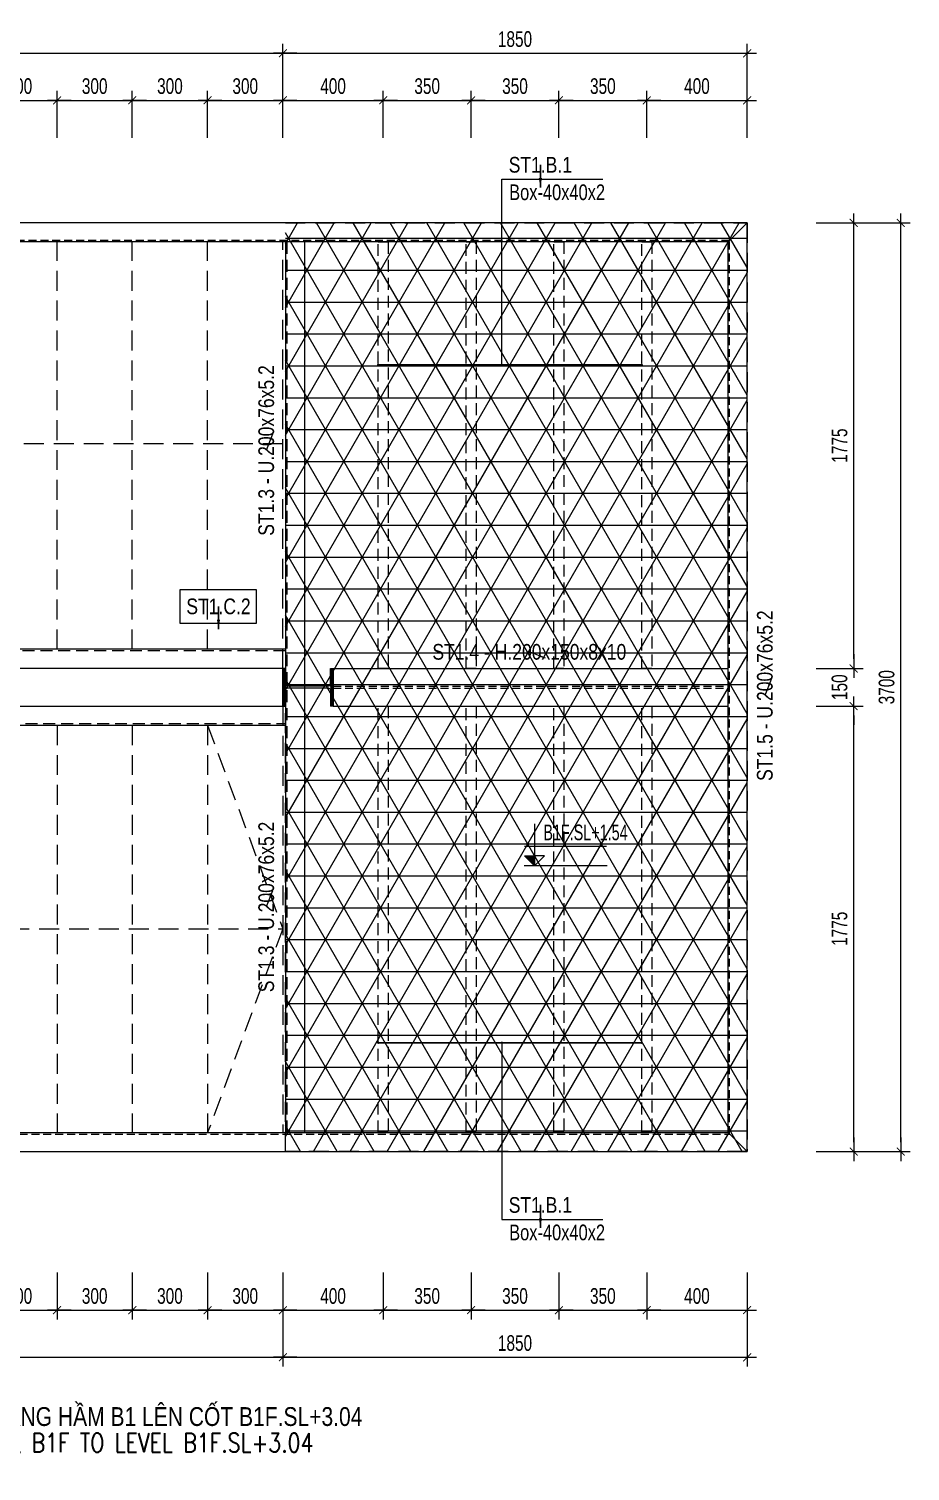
# Model space of a CAD drawing. Header units: millimetres. Extents: x 80771 to 163038, y -101774 to -59328.
# Drawn here: x 85646 to 89158, y -65074 to -59328 of the extents above; entities that cross this region are included whole.
import ezdxf
from ezdxf.enums import TextEntityAlignment as Align

# ---------------------------------------------------------------- set-up
doc = ezdxf.new("R2010")
doc.units = ezdxf.units.MM
doc.linetypes.add('HIDDEN2', pattern=[4.7625, 3.175, -1.5875])
for name, color, linetype, lineweight in [('$0$NDC_S_ANNO', 7, 'Continuous', 20), ('$0$NDC_S_DIM', 1, 'Continuous', 15), ('NDC_S-ANNO', 7, 'Continuous', 20), ('NDC_S-BEAM-NAME-VERT', 7, 'Continuous', 20), ('NDC_S-BEAM-STEL', 30, 'HIDDEN2', 18), ('NDC_S-COLS-NAME', 7, 'Continuous', 20), ('NDC_S-COLS-STEL', 2, 'Continuous', 20), ('NDC_S-DIMS', 1, 'Continuous', 15), ('NDC_S-HIDN', 8, 'HIDDEN2', 13), ('NDC_S-MARK', 1, 'Continuous', 15), ('NDC_S-TEXT-SYMB', 7, 'Continuous', 20), ('NDC_S-TEXT-VIE', 7, 'Continuous', 20), ('NDC_S_ANNO', 7, 'Continuous', 20), ('NDC_S_BEAM NAME', 7, 'Continuous', 9), ('NDC_S_CONTINUOUS', 3, 'Continuous', 20), ('NDC_S_DIM', 1, 'Continuous', 15), ('NDC_S_ENG TITLE', 3, 'Continuous', 20), ('NDC_S_HATCH MATERIAL', 8, 'Continuous', 13), ('NDC_S_TEXT SYMBOL', 7, 'Continuous', 20), ('NDC_S_VN TITLE', 6, 'Continuous', 35)]:
    doc.layers.add(name, color=color, linetype=linetype, lineweight=lineweight)
doc.styles.add('$0$ARIAL', font='arial.ttf', dxfattribs={"width": 0.8})
doc.styles.add('$0$NDC_DIM', font='', dxfattribs={"width": 0.75})
doc.styles.add('ARIAL', font='arial.ttf', dxfattribs={"width": 0.8})
doc.styles.add('NDC_ANNO', font='', dxfattribs={"width": 0.8})
doc.styles.add('NDC_ARIAL', font='arial.ttf', dxfattribs={"width": 0.85})
doc.styles.add('NDC_DIM', font='', dxfattribs={"width": 0.75})
doc.styles.add('NDC_EN TXT', font='romans.shx', dxfattribs={"width": 0.8})
doc.styles.add('NDC_VIE TXT', font='arial.ttf', dxfattribs={"width": 0.8})
doc.styles.get('$0$NDC_DIM').set_extended_font_data('Dotum')
doc.styles.get('NDC_ANNO').set_extended_font_data('Dotum')
doc.styles.get('NDC_DIM').set_extended_font_data('Dotum')
doc.dimstyles.new('$0$NDC_dim_iso', dxfattribs={"dimtxt": 2.5, "dimasz": 1, "dimexe": 1.5, "dimexo": 2.5, "dimgap": 1, "dimtad": 1, "dimdec": 0, "dimzin": 0, "dimdsep": 46, "dimtxsty": '$0$NDC_DIM', "dimblk": '$0$DIMMARK', "dimcen": 0.09, "dimdle": 1.2, "dimclrd": 1, "dimclre": 1, "dimclrt": 3, "dimadec": 0, "dimazin": 0, "dimtfac": 1, "dimtdec": 0, "dimtix": 1, "dimtofl": 0, "dimtmove": 0, "dimatfit": 3, "dimfxl": 8, "dimfxlon": 1, "dimtolj": 1, "dimtzin": 0, "dimarcsym": 0})
doc.dimstyles.new('NDC_dim_25', dxfattribs={"dimscale": 25, "dimtxt": 2.5, "dimasz": 1.5, "dimexe": 1.5, "dimexo": 2.5, "dimgap": 1, "dimtad": 1, "dimdec": 0, "dimrnd": 0.001, "dimzin": 0, "dimdsep": 46, "dimtxsty": 'NDC_DIM', "dimblk": 'DIMMARK', "dimcen": 0, "dimdle": 1.2, "dimclrd": 256, "dimclre": 256, "dimclrt": 3, "dimadec": 0, "dimazin": 0, "dimtfac": 1, "dimtdec": 0, "dimtix": 1, "dimtofl": 0, "dimtmove": 2, "dimatfit": 3, "dimfxl": 6, "dimfxlon": 1, "dimtolj": 1, "dimtzin": 0, "dimlwd": -1, "dimlwe": -1, "dimarcsym": 0})
doc.dimstyles.new('NDC_dim_iso', dxfattribs={"dimtxt": 2.5, "dimasz": 1.5, "dimexe": 1.5, "dimexo": 1.5, "dimgap": 1, "dimtad": 1, "dimdec": 0, "dimrnd": 0.001, "dimzin": 0, "dimdsep": 46, "dimtxsty": 'NDC_DIM', "dimblk": 'DIMMARK', "dimcen": 0, "dimdle": 1.2, "dimclrd": 256, "dimclre": 256, "dimclrt": 3, "dimadec": 0, "dimazin": 0, "dimtfac": 1, "dimtdec": 0, "dimtix": 1, "dimtofl": 0, "dimtmove": 2, "dimatfit": 3, "dimfxl": 6, "dimfxlon": 1, "dimtolj": 1, "dimtzin": 0, "dimlwd": -1, "dimlwe": -1, "dimarcsym": 0})

# ---------------------------------------------------------------- blocks, each defined once
blk = doc.blocks.new('*U98')
for p, q in [((0.65, 7.48), (-1.87, 7.48)), ((0.93, 7.2), (0.93, 0.67)), ((1.24, 7.2), (1.24, 0.67)), ((1.52, 7.48), (4.04, 7.48)), ((0.65, 0.39), (-1.87, 0.39)), ((1.52, 0.39), (4.04, 0.39))]:
    blk.add_line(p, q)
for points in [[(4.04, 7.48), (4.04, 7.87), (-1.87, 7.87), (-1.87, 7.48)], [(-1.87, 0.39), (-1.87, 0), (4.04, 0), (4.04, 0.39)]]:
    blk.add_lwpolyline(points)
for centre, start, end in [((0.65, 7.2), 360, 450), ((1.52, 7.2), 90, 180), ((0.65, 0.67), 270, 360), ((1.52, 0.67), 180, 270)]:
    blk.add_arc(centre, 0.276, start, end)
blk = doc.blocks.new('TT1')
at = {"layer": 'NDC_S_HATCH MATERIAL'}
h = blk.add_hatch(dxfattribs=at)
h.set_pattern_fill('NET3', color=256, scale=40)
h.set_pattern_definition([(0, (66077.37, 46136.75), (0, 127), []), (60, (66077.37, 46136.75), (-109.98523, 63.5), []), (120, (66077.37, 46136.75), (-109.98523, -63.5), [])])
h.paths.add_polyline_path([(4260, 3700), (6100, 3700), (6100, 0), (4260, 0)])
h = blk.add_hatch(dxfattribs=at)
h.set_pattern_fill('ANSI31', color=256)
h.set_pattern_definition([(45, (61113.488, 46692.3806), (-2.24506403, 2.24506403), [])])
edge = h.paths.add_edge_path()
edge.add_line((4260, 1775), (4250, 1775))
edge.add_line((4250, 1775), (4250, 1925))
edge.add_line((4250, 1925), (4260, 1925))
edge = h.paths.add_edge_path()
edge.add_line((4433, 1846), (4267, 1846))
edge = h.paths.add_edge_path()
edge.add_line((4433, 1854), (4267, 1854))
edge = h.paths.add_edge_path(flags=16)
edge.add_line((4260, 1839), (4260, 1775))
edge = h.paths.add_edge_path()
edge.add_line((4440, 1839), (4440, 1775))
edge = h.paths.add_edge_path(flags=16)
edge.add_line((4260, 1861), (4260, 1925))
edge = h.paths.add_edge_path()
edge.add_line((4440, 1861), (4440, 1925))
edge = h.paths.add_edge_path()
edge.add_line((4440, 1925), (4450, 1925))
edge.add_line((4450, 1925), (4450, 1775))
edge.add_line((4450, 1775), (4440, 1775))
edge = h.paths.add_edge_path()
edge.add_arc((4267, 1839), 7.01, 90, 180)
edge = h.paths.add_edge_path()
edge.add_arc((4267, 1861), 7.01, 180, 270)
edge = h.paths.add_edge_path()
edge.add_arc((4433, 1839), 7.01, 0, 90)
edge = h.paths.add_edge_path()
edge.add_arc((4433, 1861), 7.01, 270, 360)
at = {"layer": 'NDC_S-BEAM-STEL', "ltscale": 15}
blk.add_line((4266, 3624), (4266, 76), dxfattribs=at)
for points in [[(4630, 3624), (4670, 3624), (4670, 1925), (4630, 1925)], [(4980, 3624), (5020, 3624), (5020, 1925), (4980, 1925)], [(5330, 3624), (5370, 3624), (5370, 1925), (5330, 1925)], [(5680, 3624), (5720, 3624), (5720, 1925), (5680, 1925)], [(4630, 1775), (4670, 1775), (4670, 76), (4630, 76)], [(4980, 1775), (5020, 1775), (5020, 76), (4980, 76)], [(5330, 1775), (5370, 1775), (5370, 76), (5330, 76)], [(5680, 1775), (5720, 1775), (5720, 76), (5680, 76)]]:
    blk.add_lwpolyline(points, close=True, dxfattribs=at)
for points in [[(4260, 1995), (1840, 1995)], [(2009.5, 1705), (4260, 1705)]]:
    blk.add_lwpolyline(points, dxfattribs=at)
at = {"layer": 'NDC_S-HIDN', "ltscale": 25}
for p, q in [((3350, 2001), (3350, 3624)), ((3650, 2001), (3650, 3624)), ((3950, 2001), (3950, 3624)), ((4250, 1925), (4250, 3624)), ((4250, 1775), (4250, 76)), ((3350, 1699), (3350, 76)), ((3650, 1699), (3650, 76)), ((3950, 1699), (3950, 76))]:
    blk.add_line(p, q, dxfattribs=at)
at = {"layer": 'NDC_S-HIDN', "ltscale": 10}
for p, q in [((4450, 1854), (6024, 1854)), ((4450, 1846), (6024, 1846))]:
    blk.add_line(p, q, dxfattribs=at)
at = {"layer": 'NDC_S-HIDN', "ltscale": 25}
for points in [[(4260, 3700), (6100, 3700), (6100, 0), (4260, 0), (4260, 1925)], [(4250, 2820.2), (1850, 2820.2)], [(3950, 1699), (4250, 887.5), (3950, 76)], [(1850, 887.5), (4250, 887.5)]]:
    blk.add_lwpolyline(points, dxfattribs=at)
at = {"layer": 'NDC_S-HIDN', "ltscale": 10}
blk.add_lwpolyline([(2009.5, 70), (6030, 70), (6030, 3630), (70, 3630), (70, 70), (1968.4, 70)], dxfattribs=at)
at = {"layer": 'NDC_S_CONTINUOUS'}
for p, q in [((6024, 3624), (6100, 3700)), ((4260, 3624), (4260, 76)), ((4336, 3624), (4336, 76)), ((4450, 1925), (6024, 1925)), ((4450, 1775), (6024, 1775)), ((6024, 76), (6100, 0))]:
    blk.add_line(p, q, dxfattribs=at)
for points in [[(2009.5, 0), (6100, 0), (6100, 3700), (0, 3700), (0, 0), (1968.4, 0)], [(2009.5, 76), (6024, 76), (6024, 3624), (76, 3624), (76, 76), (1968.4, 76)], [(4260, 2001), (1840, 2001)], [(4260, 1925), (1840, 1925)], [(2009.5, 1775), (4260, 1775)], [(2009.5, 1699), (4260, 1699)]]:
    blk.add_lwpolyline(points, dxfattribs=at)
at = {"layer": 'NDC_S-COLS-STEL', "xscale": -25.40000000000001, "yscale": 25.40000000000001, "zscale": 25.4, "rotation": 270}
blk.add_blockref('*U98', (4250, 1822.5), dxfattribs=at)
blk = doc.blocks.new('DIMMARK')
at = {"layer": 'NDC_S_DIM', "color": 1}
blk.add_line((-1.5, 0), (1, 0), dxfattribs=at)
at = {"layer": 'NDC_S_DIM', "color": 2, "const_width": 0.1}
blk.add_lwpolyline([(-0.42, -0.42), (0.42, 0.42)], dxfattribs=at)
blk = doc.blocks.new('*D539')
at = {"layer": 'Defpoints', "color": 0, "transparency": 16777216}
for p in [(84258.6, -63800.6), (86658.6, -63800.6), (86658.6, -64619.8)]:
    blk.add_point(p, dxfattribs=at)
at = {"layer": 'NDC_S_DIM', "transparency": 16777216}
for p, q in [((84258.6, -64469.8), (84258.6, -64657.3)), ((86658.6, -64469.8), (86658.6, -64657.3)), ((84296.1, -64619.8), (86621.1, -64619.8))]:
    blk.add_line(p, q, dxfattribs=at)
at = {"layer": 'NDC_S_DIM', "transparency": 16777216, "xscale": 37.5, "yscale": 37.5, "zscale": 37.5, "rotation": 180}
blk.add_blockref('DIMMARK', (84258.6, -64619.8), dxfattribs=at)
at = {"layer": 'NDC_S_DIM', "transparency": 16777216, "xscale": 37.5, "yscale": 37.5, "zscale": 37.5}
blk.add_blockref('DIMMARK', (86658.6, -64619.8), dxfattribs=at)
at = {"layer": 'NDC_S_DIM', "color": 3, "transparency": 16777216, "insert": (85458.6, -64563.6), "char_height": 62.5, "attachment_point": 5, "style": 'NDC_DIM'}
blk.add_mtext('\\A1;2400', dxfattribs=at)
blk = doc.blocks.new('*D540')
at = {"layer": 'Defpoints', "color": 0, "transparency": 16777216}
for p in [(86658.6, -63800.6), (88508.6, -63800.6), (88508.6, -64619.8)]:
    blk.add_point(p, dxfattribs=at)
at = {"layer": 'NDC_S_DIM', "transparency": 16777216}
for p, q in [((86658.6, -64469.8), (86658.6, -64657.3)), ((88508.6, -64469.8), (88508.6, -64657.3)), ((86696.1, -64619.8), (88471.1, -64619.8))]:
    blk.add_line(p, q, dxfattribs=at)
at = {"layer": 'NDC_S_DIM', "transparency": 16777216, "xscale": 37.5, "yscale": 37.5, "zscale": 37.5, "rotation": 180}
blk.add_blockref('DIMMARK', (86658.6, -64619.8), dxfattribs=at)
at = {"layer": 'NDC_S_DIM', "transparency": 16777216, "xscale": 37.5, "yscale": 37.5, "zscale": 37.5}
blk.add_blockref('DIMMARK', (88508.6, -64619.8), dxfattribs=at)
at = {"layer": 'NDC_S_DIM', "color": 3, "transparency": 16777216, "insert": (87583.6, -64563.6), "char_height": 62.5, "attachment_point": 5, "style": 'NDC_DIM'}
blk.add_mtext('\\A1;1850', dxfattribs=at)
blk = doc.blocks.new('*D550')
at = {"layer": 'Defpoints', "color": 0, "transparency": 16777216}
for p in [(85458.6, -63800.6), (85758.6, -63800.6), (85758.6, -64432.3)]:
    blk.add_point(p, dxfattribs=at)
at = {"layer": 'NDC_S_DIM', "transparency": 16777216}
for p, q in [((85458.6, -64282.3), (85458.6, -64469.8)), ((85758.6, -64282.3), (85758.6, -64469.8)), ((85496.1, -64432.3), (85721.1, -64432.3))]:
    blk.add_line(p, q, dxfattribs=at)
at = {"layer": 'NDC_S_DIM', "transparency": 16777216, "xscale": 37.5, "yscale": 37.5, "zscale": 37.5, "rotation": 180}
blk.add_blockref('DIMMARK', (85458.6, -64432.3), dxfattribs=at)
at = {"layer": 'NDC_S_DIM', "transparency": 16777216, "xscale": 37.5, "yscale": 37.5, "zscale": 37.5}
blk.add_blockref('DIMMARK', (85758.6, -64432.3), dxfattribs=at)
at = {"layer": 'NDC_S_DIM', "color": 3, "transparency": 16777216, "insert": (85608.6, -64376.1), "char_height": 62.5, "attachment_point": 5, "style": 'NDC_DIM'}
blk.add_mtext('\\A1;300', dxfattribs=at)
blk = doc.blocks.new('*D551')
at = {"layer": 'Defpoints', "color": 0, "transparency": 16777216}
for p in [(85758.6, -63800.6), (86058.6, -63800.6), (86058.6, -64432.3)]:
    blk.add_point(p, dxfattribs=at)
at = {"layer": 'NDC_S_DIM', "transparency": 16777216}
for p, q in [((85758.6, -64282.3), (85758.6, -64469.8)), ((86058.6, -64282.3), (86058.6, -64469.8)), ((85796.1, -64432.3), (86021.1, -64432.3))]:
    blk.add_line(p, q, dxfattribs=at)
at = {"layer": 'NDC_S_DIM', "transparency": 16777216, "xscale": 37.5, "yscale": 37.5, "zscale": 37.5, "rotation": 180}
blk.add_blockref('DIMMARK', (85758.6, -64432.3), dxfattribs=at)
at = {"layer": 'NDC_S_DIM', "transparency": 16777216, "xscale": 37.5, "yscale": 37.5, "zscale": 37.5}
blk.add_blockref('DIMMARK', (86058.6, -64432.3), dxfattribs=at)
at = {"layer": 'NDC_S_DIM', "color": 3, "transparency": 16777216, "insert": (85908.6, -64376.1), "char_height": 62.5, "attachment_point": 5, "style": 'NDC_DIM'}
blk.add_mtext('\\A1;300', dxfattribs=at)
blk = doc.blocks.new('*D552')
at = {"layer": 'Defpoints', "color": 0, "transparency": 16777216}
for p in [(86058.6, -63800.6), (86358.6, -63800.6), (86358.6, -64432.3)]:
    blk.add_point(p, dxfattribs=at)
at = {"layer": 'NDC_S_DIM', "transparency": 16777216}
for p, q in [((86058.6, -64282.3), (86058.6, -64469.8)), ((86358.6, -64282.3), (86358.6, -64469.8)), ((86096.1, -64432.3), (86321.1, -64432.3))]:
    blk.add_line(p, q, dxfattribs=at)
at = {"layer": 'NDC_S_DIM', "transparency": 16777216, "xscale": 37.5, "yscale": 37.5, "zscale": 37.5, "rotation": 180}
blk.add_blockref('DIMMARK', (86058.6, -64432.3), dxfattribs=at)
at = {"layer": 'NDC_S_DIM', "transparency": 16777216, "xscale": 37.5, "yscale": 37.5, "zscale": 37.5}
blk.add_blockref('DIMMARK', (86358.6, -64432.3), dxfattribs=at)
at = {"layer": 'NDC_S_DIM', "color": 3, "transparency": 16777216, "insert": (86208.6, -64376.1), "char_height": 62.5, "attachment_point": 5, "style": 'NDC_DIM'}
blk.add_mtext('\\A1;300', dxfattribs=at)
blk = doc.blocks.new('*D553')
at = {"layer": 'Defpoints', "color": 0, "transparency": 16777216}
for p in [(86358.6, -63800.6), (86658.6, -63800.6), (86658.6, -64432.3)]:
    blk.add_point(p, dxfattribs=at)
at = {"layer": 'NDC_S_DIM', "transparency": 16777216}
for p, q in [((86358.6, -64282.3), (86358.6, -64469.8)), ((86658.6, -64282.3), (86658.6, -64469.8)), ((86396.1, -64432.3), (86621.1, -64432.3))]:
    blk.add_line(p, q, dxfattribs=at)
at = {"layer": 'NDC_S_DIM', "transparency": 16777216, "xscale": 37.5, "yscale": 37.5, "zscale": 37.5, "rotation": 180}
blk.add_blockref('DIMMARK', (86358.6, -64432.3), dxfattribs=at)
at = {"layer": 'NDC_S_DIM', "transparency": 16777216, "xscale": 37.5, "yscale": 37.5, "zscale": 37.5}
blk.add_blockref('DIMMARK', (86658.6, -64432.3), dxfattribs=at)
at = {"layer": 'NDC_S_DIM', "color": 3, "transparency": 16777216, "insert": (86508.6, -64376.1), "char_height": 62.5, "attachment_point": 5, "style": 'NDC_DIM'}
blk.add_mtext('\\A1;300', dxfattribs=at)
blk = doc.blocks.new('*D554')
at = {"layer": 'Defpoints', "color": 0, "transparency": 16777216}
for p in [(86658.6, -63800.6), (87058.6, -63800.6), (87058.6, -64432.3)]:
    blk.add_point(p, dxfattribs=at)
at = {"layer": 'NDC_S_DIM', "transparency": 16777216}
for p, q in [((86658.6, -64282.3), (86658.6, -64469.8)), ((87058.6, -64282.3), (87058.6, -64469.8)), ((86696.1, -64432.3), (87021.1, -64432.3))]:
    blk.add_line(p, q, dxfattribs=at)
at = {"layer": 'NDC_S_DIM', "transparency": 16777216, "xscale": 37.5, "yscale": 37.5, "zscale": 37.5, "rotation": 180}
blk.add_blockref('DIMMARK', (86658.6, -64432.3), dxfattribs=at)
at = {"layer": 'NDC_S_DIM', "transparency": 16777216, "xscale": 37.5, "yscale": 37.5, "zscale": 37.5}
blk.add_blockref('DIMMARK', (87058.6, -64432.3), dxfattribs=at)
at = {"layer": 'NDC_S_DIM', "color": 3, "transparency": 16777216, "insert": (86858.6, -64376.1), "char_height": 62.5, "attachment_point": 5, "style": 'NDC_DIM'}
blk.add_mtext('\\A1;400', dxfattribs=at)
blk = doc.blocks.new('*D555')
at = {"layer": 'Defpoints', "color": 0, "transparency": 16777216}
for p in [(87058.6, -63800.6), (87408.6, -63800.6), (87408.6, -64432.3)]:
    blk.add_point(p, dxfattribs=at)
at = {"layer": 'NDC_S_DIM', "transparency": 16777216}
for p, q in [((87058.6, -64282.3), (87058.6, -64469.8)), ((87408.6, -64282.3), (87408.6, -64469.8)), ((87096.1, -64432.3), (87371.1, -64432.3))]:
    blk.add_line(p, q, dxfattribs=at)
at = {"layer": 'NDC_S_DIM', "transparency": 16777216, "xscale": 37.5, "yscale": 37.5, "zscale": 37.5, "rotation": 180}
blk.add_blockref('DIMMARK', (87058.6, -64432.3), dxfattribs=at)
at = {"layer": 'NDC_S_DIM', "transparency": 16777216, "xscale": 37.5, "yscale": 37.5, "zscale": 37.5}
blk.add_blockref('DIMMARK', (87408.6, -64432.3), dxfattribs=at)
at = {"layer": 'NDC_S_DIM', "color": 3, "transparency": 16777216, "insert": (87233.6, -64376.1), "char_height": 62.5, "attachment_point": 5, "style": 'NDC_DIM'}
blk.add_mtext('\\A1;350', dxfattribs=at)
blk = doc.blocks.new('*D556')
at = {"layer": 'Defpoints', "color": 0, "transparency": 16777216}
for p in [(87408.6, -63800.6), (87758.6, -63800.6), (87758.6, -64432.3)]:
    blk.add_point(p, dxfattribs=at)
at = {"layer": 'NDC_S_DIM', "transparency": 16777216}
for p, q in [((87408.6, -64282.3), (87408.6, -64469.8)), ((87758.6, -64282.3), (87758.6, -64469.8)), ((87446.1, -64432.3), (87721.1, -64432.3))]:
    blk.add_line(p, q, dxfattribs=at)
at = {"layer": 'NDC_S_DIM', "transparency": 16777216, "xscale": 37.5, "yscale": 37.5, "zscale": 37.5, "rotation": 180}
blk.add_blockref('DIMMARK', (87408.6, -64432.3), dxfattribs=at)
at = {"layer": 'NDC_S_DIM', "transparency": 16777216, "xscale": 37.5, "yscale": 37.5, "zscale": 37.5}
blk.add_blockref('DIMMARK', (87758.6, -64432.3), dxfattribs=at)
at = {"layer": 'NDC_S_DIM', "color": 3, "transparency": 16777216, "insert": (87583.6, -64376.1), "char_height": 62.5, "attachment_point": 5, "style": 'NDC_DIM'}
blk.add_mtext('\\A1;350', dxfattribs=at)
blk = doc.blocks.new('*D557')
at = {"layer": 'Defpoints', "color": 0, "transparency": 16777216}
for p in [(87758.6, -63800.6), (88108.6, -63800.6), (88108.6, -64432.3)]:
    blk.add_point(p, dxfattribs=at)
at = {"layer": 'NDC_S_DIM', "transparency": 16777216}
for p, q in [((87758.6, -64282.3), (87758.6, -64469.8)), ((88108.6, -64282.3), (88108.6, -64469.8)), ((87796.1, -64432.3), (88071.1, -64432.3))]:
    blk.add_line(p, q, dxfattribs=at)
at = {"layer": 'NDC_S_DIM', "transparency": 16777216, "xscale": 37.5, "yscale": 37.5, "zscale": 37.5, "rotation": 180}
blk.add_blockref('DIMMARK', (87758.6, -64432.3), dxfattribs=at)
at = {"layer": 'NDC_S_DIM', "transparency": 16777216, "xscale": 37.5, "yscale": 37.5, "zscale": 37.5}
blk.add_blockref('DIMMARK', (88108.6, -64432.3), dxfattribs=at)
at = {"layer": 'NDC_S_DIM', "color": 3, "transparency": 16777216, "insert": (87933.6, -64376.1), "char_height": 62.5, "attachment_point": 5, "style": 'NDC_DIM'}
blk.add_mtext('\\A1;350', dxfattribs=at)
blk = doc.blocks.new('*D558')
at = {"layer": 'Defpoints', "color": 0, "transparency": 16777216}
for p in [(88108.6, -63800.6), (88508.6, -63800.6), (88508.6, -64432.3)]:
    blk.add_point(p, dxfattribs=at)
at = {"layer": 'NDC_S_DIM', "transparency": 16777216}
for p, q in [((88108.6, -64282.3), (88108.6, -64469.8)), ((88508.6, -64282.3), (88508.6, -64469.8)), ((88146.1, -64432.3), (88471.1, -64432.3))]:
    blk.add_line(p, q, dxfattribs=at)
at = {"layer": 'NDC_S_DIM', "transparency": 16777216, "xscale": 37.5, "yscale": 37.5, "zscale": 37.5, "rotation": 180}
blk.add_blockref('DIMMARK', (88108.6, -64432.3), dxfattribs=at)
at = {"layer": 'NDC_S_DIM', "transparency": 16777216, "xscale": 37.5, "yscale": 37.5, "zscale": 37.5}
blk.add_blockref('DIMMARK', (88508.6, -64432.3), dxfattribs=at)
at = {"layer": 'NDC_S_DIM', "color": 3, "transparency": 16777216, "insert": (88308.6, -64376.1), "char_height": 62.5, "attachment_point": 5, "style": 'NDC_DIM'}
blk.add_mtext('\\A1;400', dxfattribs=at)
blk = doc.blocks.new('*D559')
at = {"layer": 'Defpoints', "color": 0, "transparency": 16777216}
for p in [(88508.6, -62025.6), (88933.3, -62025.6), (88508.6, -63800.6)]:
    blk.add_point(p, dxfattribs=at)
at = {"layer": 'NDC_S_DIM', "transparency": 16777216}
for p, q in [((88783.3, -62025.6), (88970.8, -62025.6)), ((88933.3, -63763.1), (88933.3, -62063.1)), ((88783.3, -63800.6), (88970.8, -63800.6))]:
    blk.add_line(p, q, dxfattribs=at)
at = {"layer": 'NDC_S_DIM', "transparency": 16777216, "xscale": 37.5, "yscale": 37.5, "zscale": 37.5}
for p, rotation in [((88933.3, -62025.6), 90), ((88933.3, -63800.6), 270)]:
    blk.add_blockref('DIMMARK', p, dxfattribs=dict(at, rotation=rotation))
at = {"layer": 'NDC_S_DIM', "color": 3, "transparency": 16777216, "insert": (88877, -62913.1), "char_height": 62.5, "attachment_point": 5, "rotation": 90, "style": 'NDC_DIM'}
blk.add_mtext('\\A1;1775', dxfattribs=at)
blk = doc.blocks.new('*D560')
at = {"layer": 'Defpoints', "color": 0, "transparency": 16777216}
for p in [(88508.6, -61875.6), (88933.3, -61875.6), (88508.6, -62025.6)]:
    blk.add_point(p, dxfattribs=at)
at = {"layer": 'NDC_S_DIM', "transparency": 16777216}
for p, q in [((88933.3, -61838.1), (88933.3, -61800.6)), ((88783.3, -61875.6), (88970.8, -61875.6)), ((88783.3, -62025.6), (88970.8, -62025.6)), ((88933.3, -62063.1), (88933.3, -62100.6))]:
    blk.add_line(p, q, dxfattribs=at)
at = {"layer": 'NDC_S_DIM', "transparency": 16777216, "xscale": 37.5, "yscale": 37.5, "zscale": 37.5}
for p, rotation in [((88933.3, -61875.6), 270), ((88933.3, -62025.6), 90)]:
    blk.add_blockref('DIMMARK', p, dxfattribs=dict(at, rotation=rotation))
at = {"layer": 'NDC_S_DIM', "color": 3, "transparency": 16777216, "insert": (88877, -61950.6), "char_height": 62.5, "attachment_point": 5, "rotation": 90, "style": 'NDC_DIM'}
blk.add_mtext('\\A1;150', dxfattribs=at)
blk = doc.blocks.new('*D561')
at = {"layer": 'Defpoints', "color": 0, "transparency": 16777216}
for p in [(88508.6, -60100.6), (88933.3, -60100.6), (88508.6, -61875.6)]:
    blk.add_point(p, dxfattribs=at)
at = {"layer": 'NDC_S_DIM', "transparency": 16777216}
for p, q in [((88783.3, -60100.6), (88970.8, -60100.6)), ((88933.3, -61838.1), (88933.3, -60138.1)), ((88783.3, -61875.6), (88970.8, -61875.6))]:
    blk.add_line(p, q, dxfattribs=at)
at = {"layer": 'NDC_S_DIM', "transparency": 16777216, "xscale": 37.5, "yscale": 37.5, "zscale": 37.5}
for p, rotation in [((88933.3, -60100.6), 90), ((88933.3, -61875.6), 270)]:
    blk.add_blockref('DIMMARK', p, dxfattribs=dict(at, rotation=rotation))
at = {"layer": 'NDC_S_DIM', "color": 3, "transparency": 16777216, "insert": (88877, -60988.1), "char_height": 62.5, "attachment_point": 5, "rotation": 90, "style": 'NDC_DIM'}
blk.add_mtext('\\A1;1775', dxfattribs=at)
blk = doc.blocks.new('*D562')
at = {"layer": 'Defpoints', "color": 0, "transparency": 16777216}
for p in [(88508.6, -60100.6), (89120.8, -60100.6), (88508.6, -63800.6)]:
    blk.add_point(p, dxfattribs=at)
at = {"layer": 'NDC_S_DIM', "transparency": 16777216}
for p, q in [((88970.8, -60100.6), (89158.3, -60100.6)), ((89120.8, -63763.1), (89120.8, -60138.1)), ((88970.8, -63800.6), (89158.3, -63800.6))]:
    blk.add_line(p, q, dxfattribs=at)
at = {"layer": 'NDC_S_DIM', "transparency": 16777216, "xscale": 37.5, "yscale": 37.5, "zscale": 37.5}
for p, rotation in [((89120.8, -60100.6), 90), ((89120.8, -63800.6), 270)]:
    blk.add_blockref('DIMMARK', p, dxfattribs=dict(at, rotation=rotation))
at = {"layer": 'NDC_S_DIM', "color": 3, "transparency": 16777216, "insert": (89064.5, -61950.6), "char_height": 62.5, "attachment_point": 5, "rotation": 90, "style": 'NDC_DIM'}
blk.add_mtext('\\A1;3700', dxfattribs=at)
blk = doc.blocks.new('*D568')
at = {"layer": 'Defpoints', "color": 0, "transparency": 16777216}
for p in [(86658.6, -59425.1), (84258.6, -60100.6), (86658.6, -60100.6)]:
    blk.add_point(p, dxfattribs=at)
at = {"layer": 'NDC_S_DIM', "transparency": 16777216}
for p, q in [((84258.6, -59575.1), (84258.6, -59387.6)), ((86658.6, -59575.1), (86658.6, -59387.6)), ((84296.1, -59425.1), (86621.1, -59425.1))]:
    blk.add_line(p, q, dxfattribs=at)
at = {"layer": 'NDC_S_DIM', "transparency": 16777216, "xscale": 37.5, "yscale": 37.5, "zscale": 37.5, "rotation": 180}
blk.add_blockref('DIMMARK', (84258.6, -59425.1), dxfattribs=at)
at = {"layer": 'NDC_S_DIM', "transparency": 16777216, "xscale": 37.5, "yscale": 37.5, "zscale": 37.5}
blk.add_blockref('DIMMARK', (86658.6, -59425.1), dxfattribs=at)
at = {"layer": 'NDC_S_DIM', "color": 3, "transparency": 16777216, "insert": (85458.6, -59368.8), "char_height": 62.5, "attachment_point": 5, "style": 'NDC_DIM'}
blk.add_mtext('\\A1;2400', dxfattribs=at)
blk = doc.blocks.new('*D569')
at = {"layer": 'Defpoints', "color": 0, "transparency": 16777216}
for p in [(88508.6, -59425.1), (86658.6, -60100.6), (88508.6, -60100.6)]:
    blk.add_point(p, dxfattribs=at)
at = {"layer": 'NDC_S_DIM', "transparency": 16777216}
for p, q in [((86658.6, -59575.1), (86658.6, -59387.6)), ((88508.6, -59575.1), (88508.6, -59387.6)), ((86696.1, -59425.1), (88471.1, -59425.1))]:
    blk.add_line(p, q, dxfattribs=at)
at = {"layer": 'NDC_S_DIM', "transparency": 16777216, "xscale": 37.5, "yscale": 37.5, "zscale": 37.5, "rotation": 180}
blk.add_blockref('DIMMARK', (86658.6, -59425.1), dxfattribs=at)
at = {"layer": 'NDC_S_DIM', "transparency": 16777216, "xscale": 37.5, "yscale": 37.5, "zscale": 37.5}
blk.add_blockref('DIMMARK', (88508.6, -59425.1), dxfattribs=at)
at = {"layer": 'NDC_S_DIM', "color": 3, "transparency": 16777216, "insert": (87583.6, -59368.8), "char_height": 62.5, "attachment_point": 5, "style": 'NDC_DIM'}
blk.add_mtext('\\A1;1850', dxfattribs=at)
blk = doc.blocks.new('*D579')
at = {"layer": 'Defpoints', "color": 0, "transparency": 16777216}
for p in [(85758.6, -59612.6), (85458.6, -60100.6), (85758.6, -60100.6)]:
    blk.add_point(p, dxfattribs=at)
at = {"layer": 'NDC_S_DIM', "transparency": 16777216}
for p, q in [((85458.6, -59762.6), (85458.6, -59575.1)), ((85758.6, -59762.6), (85758.6, -59575.1)), ((85496.1, -59612.6), (85721.1, -59612.6))]:
    blk.add_line(p, q, dxfattribs=at)
at = {"layer": 'NDC_S_DIM', "transparency": 16777216, "xscale": 37.5, "yscale": 37.5, "zscale": 37.5, "rotation": 180}
blk.add_blockref('DIMMARK', (85458.6, -59612.6), dxfattribs=at)
at = {"layer": 'NDC_S_DIM', "transparency": 16777216, "xscale": 37.5, "yscale": 37.5, "zscale": 37.5}
blk.add_blockref('DIMMARK', (85758.6, -59612.6), dxfattribs=at)
at = {"layer": 'NDC_S_DIM', "color": 3, "transparency": 16777216, "insert": (85608.6, -59556.3), "char_height": 62.5, "attachment_point": 5, "style": 'NDC_DIM'}
blk.add_mtext('\\A1;300', dxfattribs=at)
blk = doc.blocks.new('*D580')
at = {"layer": 'Defpoints', "color": 0, "transparency": 16777216}
for p in [(86058.6, -59612.6), (85758.6, -60100.6), (86058.6, -60100.6)]:
    blk.add_point(p, dxfattribs=at)
at = {"layer": 'NDC_S_DIM', "transparency": 16777216}
for p, q in [((85758.6, -59762.6), (85758.6, -59575.1)), ((86058.6, -59762.6), (86058.6, -59575.1)), ((85796.1, -59612.6), (86021.1, -59612.6))]:
    blk.add_line(p, q, dxfattribs=at)
at = {"layer": 'NDC_S_DIM', "transparency": 16777216, "xscale": 37.5, "yscale": 37.5, "zscale": 37.5, "rotation": 180}
blk.add_blockref('DIMMARK', (85758.6, -59612.6), dxfattribs=at)
at = {"layer": 'NDC_S_DIM', "transparency": 16777216, "xscale": 37.5, "yscale": 37.5, "zscale": 37.5}
blk.add_blockref('DIMMARK', (86058.6, -59612.6), dxfattribs=at)
at = {"layer": 'NDC_S_DIM', "color": 3, "transparency": 16777216, "insert": (85908.6, -59556.3), "char_height": 62.5, "attachment_point": 5, "style": 'NDC_DIM'}
blk.add_mtext('\\A1;300', dxfattribs=at)
blk = doc.blocks.new('*D581')
at = {"layer": 'Defpoints', "color": 0, "transparency": 16777216}
for p in [(86358.6, -59612.6), (86058.6, -60100.6), (86358.6, -60100.6)]:
    blk.add_point(p, dxfattribs=at)
at = {"layer": 'NDC_S_DIM', "transparency": 16777216}
for p, q in [((86058.6, -59762.6), (86058.6, -59575.1)), ((86358.6, -59762.6), (86358.6, -59575.1)), ((86096.1, -59612.6), (86321.1, -59612.6))]:
    blk.add_line(p, q, dxfattribs=at)
at = {"layer": 'NDC_S_DIM', "transparency": 16777216, "xscale": 37.5, "yscale": 37.5, "zscale": 37.5, "rotation": 180}
blk.add_blockref('DIMMARK', (86058.6, -59612.6), dxfattribs=at)
at = {"layer": 'NDC_S_DIM', "transparency": 16777216, "xscale": 37.5, "yscale": 37.5, "zscale": 37.5}
blk.add_blockref('DIMMARK', (86358.6, -59612.6), dxfattribs=at)
at = {"layer": 'NDC_S_DIM', "color": 3, "transparency": 16777216, "insert": (86208.6, -59556.3), "char_height": 62.5, "attachment_point": 5, "style": 'NDC_DIM'}
blk.add_mtext('\\A1;300', dxfattribs=at)
blk = doc.blocks.new('*D582')
at = {"layer": 'Defpoints', "color": 0, "transparency": 16777216}
for p in [(86658.6, -59612.6), (86358.6, -60100.6), (86658.6, -60100.6)]:
    blk.add_point(p, dxfattribs=at)
at = {"layer": 'NDC_S_DIM', "transparency": 16777216}
for p, q in [((86358.6, -59762.6), (86358.6, -59575.1)), ((86658.6, -59762.6), (86658.6, -59575.1)), ((86396.1, -59612.6), (86621.1, -59612.6))]:
    blk.add_line(p, q, dxfattribs=at)
at = {"layer": 'NDC_S_DIM', "transparency": 16777216, "xscale": 37.5, "yscale": 37.5, "zscale": 37.5, "rotation": 180}
blk.add_blockref('DIMMARK', (86358.6, -59612.6), dxfattribs=at)
at = {"layer": 'NDC_S_DIM', "transparency": 16777216, "xscale": 37.5, "yscale": 37.5, "zscale": 37.5}
blk.add_blockref('DIMMARK', (86658.6, -59612.6), dxfattribs=at)
at = {"layer": 'NDC_S_DIM', "color": 3, "transparency": 16777216, "insert": (86508.6, -59556.3), "char_height": 62.5, "attachment_point": 5, "style": 'NDC_DIM'}
blk.add_mtext('\\A1;300', dxfattribs=at)
blk = doc.blocks.new('*D583')
at = {"layer": 'Defpoints', "color": 0, "transparency": 16777216}
for p in [(87058.6, -59612.6), (86658.6, -60100.6), (87058.6, -60100.6)]:
    blk.add_point(p, dxfattribs=at)
at = {"layer": 'NDC_S_DIM', "transparency": 16777216}
for p, q in [((86658.6, -59762.6), (86658.6, -59575.1)), ((87058.6, -59762.6), (87058.6, -59575.1)), ((86696.1, -59612.6), (87021.1, -59612.6))]:
    blk.add_line(p, q, dxfattribs=at)
at = {"layer": 'NDC_S_DIM', "transparency": 16777216, "xscale": 37.5, "yscale": 37.5, "zscale": 37.5, "rotation": 180}
blk.add_blockref('DIMMARK', (86658.6, -59612.6), dxfattribs=at)
at = {"layer": 'NDC_S_DIM', "transparency": 16777216, "xscale": 37.5, "yscale": 37.5, "zscale": 37.5}
blk.add_blockref('DIMMARK', (87058.6, -59612.6), dxfattribs=at)
at = {"layer": 'NDC_S_DIM', "color": 3, "transparency": 16777216, "insert": (86858.6, -59556.3), "char_height": 62.5, "attachment_point": 5, "style": 'NDC_DIM'}
blk.add_mtext('\\A1;400', dxfattribs=at)
blk = doc.blocks.new('*D584')
at = {"layer": 'Defpoints', "color": 0, "transparency": 16777216}
for p in [(87408.6, -59612.6), (87058.6, -60100.6), (87408.6, -60100.6)]:
    blk.add_point(p, dxfattribs=at)
at = {"layer": 'NDC_S_DIM', "transparency": 16777216}
for p, q in [((87058.6, -59762.6), (87058.6, -59575.1)), ((87408.6, -59762.6), (87408.6, -59575.1)), ((87096.1, -59612.6), (87371.1, -59612.6))]:
    blk.add_line(p, q, dxfattribs=at)
at = {"layer": 'NDC_S_DIM', "transparency": 16777216, "xscale": 37.5, "yscale": 37.5, "zscale": 37.5, "rotation": 180}
blk.add_blockref('DIMMARK', (87058.6, -59612.6), dxfattribs=at)
at = {"layer": 'NDC_S_DIM', "transparency": 16777216, "xscale": 37.5, "yscale": 37.5, "zscale": 37.5}
blk.add_blockref('DIMMARK', (87408.6, -59612.6), dxfattribs=at)
at = {"layer": 'NDC_S_DIM', "color": 3, "transparency": 16777216, "insert": (87233.6, -59556.3), "char_height": 62.5, "attachment_point": 5, "style": 'NDC_DIM'}
blk.add_mtext('\\A1;350', dxfattribs=at)
blk = doc.blocks.new('*D585')
at = {"layer": 'Defpoints', "color": 0, "transparency": 16777216}
for p in [(87758.6, -59612.6), (87408.6, -60100.6), (87758.6, -60100.6)]:
    blk.add_point(p, dxfattribs=at)
at = {"layer": 'NDC_S_DIM', "transparency": 16777216}
for p, q in [((87408.6, -59762.6), (87408.6, -59575.1)), ((87758.6, -59762.6), (87758.6, -59575.1)), ((87446.1, -59612.6), (87721.1, -59612.6))]:
    blk.add_line(p, q, dxfattribs=at)
at = {"layer": 'NDC_S_DIM', "transparency": 16777216, "xscale": 37.5, "yscale": 37.5, "zscale": 37.5, "rotation": 180}
blk.add_blockref('DIMMARK', (87408.6, -59612.6), dxfattribs=at)
at = {"layer": 'NDC_S_DIM', "transparency": 16777216, "xscale": 37.5, "yscale": 37.5, "zscale": 37.5}
blk.add_blockref('DIMMARK', (87758.6, -59612.6), dxfattribs=at)
at = {"layer": 'NDC_S_DIM', "color": 3, "transparency": 16777216, "insert": (87583.6, -59556.3), "char_height": 62.5, "attachment_point": 5, "style": 'NDC_DIM'}
blk.add_mtext('\\A1;350', dxfattribs=at)
blk = doc.blocks.new('*D586')
at = {"layer": 'Defpoints', "color": 0, "transparency": 16777216}
for p in [(88108.6, -59612.6), (87758.6, -60100.6), (88108.6, -60100.6)]:
    blk.add_point(p, dxfattribs=at)
at = {"layer": 'NDC_S_DIM', "transparency": 16777216}
for p, q in [((87758.6, -59762.6), (87758.6, -59575.1)), ((88108.6, -59762.6), (88108.6, -59575.1)), ((87796.1, -59612.6), (88071.1, -59612.6))]:
    blk.add_line(p, q, dxfattribs=at)
at = {"layer": 'NDC_S_DIM', "transparency": 16777216, "xscale": 37.5, "yscale": 37.5, "zscale": 37.5, "rotation": 180}
blk.add_blockref('DIMMARK', (87758.6, -59612.6), dxfattribs=at)
at = {"layer": 'NDC_S_DIM', "transparency": 16777216, "xscale": 37.5, "yscale": 37.5, "zscale": 37.5}
blk.add_blockref('DIMMARK', (88108.6, -59612.6), dxfattribs=at)
at = {"layer": 'NDC_S_DIM', "color": 3, "transparency": 16777216, "insert": (87933.6, -59556.3), "char_height": 62.5, "attachment_point": 5, "style": 'NDC_DIM'}
blk.add_mtext('\\A1;350', dxfattribs=at)
blk = doc.blocks.new('*D587')
at = {"layer": 'Defpoints', "color": 0, "transparency": 16777216}
for p in [(88508.6, -59612.6), (88108.6, -60100.6), (88508.6, -60100.6)]:
    blk.add_point(p, dxfattribs=at)
at = {"layer": 'NDC_S_DIM', "transparency": 16777216}
for p, q in [((88108.6, -59762.6), (88108.6, -59575.1)), ((88508.6, -59762.6), (88508.6, -59575.1)), ((88146.1, -59612.6), (88471.1, -59612.6))]:
    blk.add_line(p, q, dxfattribs=at)
at = {"layer": 'NDC_S_DIM', "transparency": 16777216, "xscale": 37.5, "yscale": 37.5, "zscale": 37.5, "rotation": 180}
blk.add_blockref('DIMMARK', (88108.6, -59612.6), dxfattribs=at)
at = {"layer": 'NDC_S_DIM', "transparency": 16777216, "xscale": 37.5, "yscale": 37.5, "zscale": 37.5}
blk.add_blockref('DIMMARK', (88508.6, -59612.6), dxfattribs=at)
at = {"layer": 'NDC_S_DIM', "color": 3, "transparency": 16777216, "insert": (88308.6, -59556.3), "char_height": 62.5, "attachment_point": 5, "style": 'NDC_DIM'}
blk.add_mtext('\\A1;400', dxfattribs=at)
blk = doc.blocks.new('kata_block_CT')
at = {"layer": 'NDC_S_ANNO'}
blk.add_hatch(color=3, dxfattribs=at).paths.add_polyline_path([(0, 1.6), (-1.61, 1.6), (0, 0)])
at = {"layer": 'NDC_S_ANNO', "ltscale": 50}
h = blk.add_hatch(dxfattribs=at)
h.set_pattern_fill('ANSI31', color=256, scale=1.406, style=0)
h.paths.add_polyline_path([(0, 1.6), (0, 0), (1.61, 1.6)])
for p, q in [((-1.59, 3.14), (11.47, 3.14)), ((11.56, 0), (-1.64, 0))]:
    blk.add_line(p, q, dxfattribs=at)
for points in [[(0, 6.69), (0, 0)], [(0, 0), (-1.61, 1.6), (0, 1.6)], [(0, 0), (1.61, 1.6), (0, 1.6)]]:
    blk.add_lwpolyline(points, dxfattribs=at)
at = {"layer": 'NDC_S_ANNO', "color": 8, "ltscale": 50}
blk.add_lwpolyline([(0, 0), (-1.61, 1.6), (0, 1.6)], dxfattribs=at)
at = {"layer": 'NDC_S_TEXT SYMBOL', "color": 3, "style": 'NDC_ANNO', "width": 0.8}
blk.add_attdef('CT', (1.41, 4.07), '', height=2.5, dxfattribs=at)
blk = doc.blocks.new('$0$DIMMARK')
at = {"layer": '$0$NDC_S_DIM', "color": 1}
blk.add_line((-1.5, 0), (1, 0), dxfattribs=at)
at = {"layer": '$0$NDC_S_DIM', "color": 2, "const_width": 0.1}
blk.add_lwpolyline([(-0.42, -0.42), (0.42, 0.42)], dxfattribs=at)
blk = doc.blocks.new('Drawing name_symbol')
at = {"layer": 'NDC_S_ENG TITLE', "style": 'NDC_EN TXT', "width": 0.8}
blk.add_attdef('SECTDET1', text='', height=5, dxfattribs=at).set_placement((0, 1.01), align=Align.CENTER)
at = {"layer": 'NDC_S_TEXT SYMBOL', "lineweight": 25, "style": 'NDC_ANNO', "width": 0.8}
blk.add_attdef('SSCALE', text='', height=2.5, dxfattribs=at).set_placement((0, -4), align=Align.CENTER)
at = {"layer": 'NDC_S_VN TITLE', "style": 'NDC_VIE TXT', "width": 0.8}
blk.add_attdef('SECTDET2', text='', height=5, dxfattribs=at).set_placement((0, 7.97), align=Align.CENTER)
blk = doc.blocks.new('*U6')
at = {"layer": '$0$NDC_S_ANNO', "ltscale": 0.8, "style": '$0$ARIAL', "width": 0.8, "flags": 1}
blk.add_attdef('CHU_THICH', text='', height=2.5, dxfattribs=at).set_placement((0, 0), align=Align.MIDDLE_CENTER)
at = {"layer": '$0$NDC_S_ANNO', "ltscale": 0.8, "style": '$0$ARIAL', "width": 0.8}
blk.add_attdef('TEN', text='', height=2.5, dxfattribs=at).set_placement((-2.58, 1.03), align=Align.MIDDLE_CENTER)
at = {"layer": 'Defpoints'}
blk.add_leader([(0, 0), (-2.58, 1.03)], dimstyle='$0$NDC_dim_iso', override={"dimgap": 0.625, "dimtad": 0}, dxfattribs=at)
blk = doc.blocks.new('*U9')
at = {"layer": 'NDC_S-ANNO', "ltscale": 0.8, "style": 'ARIAL', "width": 0.8}
blk.add_attdef('TEN', text='', height=2.5, dxfattribs=at).set_placement((0, 3.63), align=Align.MIDDLE_CENTER)
at = {"layer": 'NDC_S-ANNO', "ltscale": 0.8, "style": 'ARIAL', "width": 0.8, "flags": 1}
blk.add_attdef('CHU_THICH', text='', height=2.5, dxfattribs=at).set_placement((0, 0), align=Align.MIDDLE_CENTER)
at = {"layer": 'Defpoints'}
blk.add_leader([(0, 0), (0, 3.63)], dimstyle='NDC_dim_iso', override={"dimgap": 0.625, "dimtad": 0}, dxfattribs=at)

msp = doc.modelspace()

# ---------------------------------------------------------------- linework, layer by layer
at = {"layer": 'NDC_S-MARK'}
msp.add_lwpolyline([(86248.9, -61561.4), (86552.1, -61561.4), (86552.1, -61697), (86248.9, -61697)], close=True, dxfattribs=at)

# ---------------------------------------------------------------- block references
at = {"layer": 'NDC_S-ANNO'}
ref = msp.add_blockref('kata_block_CT', (87661.4, -62661.9), dxfattribs=dict(at, xscale=25, yscale=25, zscale=25))
ref.add_attrib('CT', 'B1F.SL+1.54', (87696.7, -62560.2), dxfattribs={"layer": 'NDC_S-TEXT-SYMB', "color": 3, "height": 62.5, "style": 'NDC_ANNO', "width": 0.7})
at = {"layer": 'NDC_S-BEAM-NAME-VERT', "xscale": 24.99999999999998, "yscale": 24.99999999999998, "zscale": 24.99999999999998}
for p in [(87684.7, -59960.1), (87684.7, -64103.9)]:
    msp.add_blockref('*U9', p, dxfattribs=at).add_auto_attribs({'TEN': 'ST1.B.1'})
at = {"layer": 'NDC_S-COLS-NAME', "xscale": 25.00000000000031, "yscale": 25.00000000000031, "zscale": 25.00000000000031}
msp.add_blockref('*U9', (86402, -61719.2), dxfattribs=at).add_auto_attribs({'TEN': 'ST1.C.2'})
at = {"layer": 'NDC_S_ANNO', "xscale": 15, "yscale": 15, "zscale": 15}
msp.add_blockref('Drawing name_symbol', (85373.8, -65013.1), dxfattribs=at).add_auto_attribs({'SECTDET1': 'STAIRS ST1 STRUCTURAL PLAN OF LEVEL B1F TO LEVEL B1F.SL+3.04', 'SECTDET2': 'MẶT BẰNG KẾT CẤU THANG THÉP ST1 TỪ TẦNG HẦM B1 LÊN CỐT B1F.SL+3.04', 'SSCALE': 'SCALE 1 : 25'})
at = {"layer": 'NDC_S_BEAM NAME', "xscale": 25, "yscale": 25, "zscale": 25, "rotation": 90}
for p, values in [((86617.9, -60943), {'TEN': 'ST1.3 - U.200x76x5.2'}), ((88604.8, -61919.7), {'TEN': 'ST1.5 - U.200x76x5.2'}), ((86617.9, -62761.6), {'TEN': 'ST1.3 - U.200x76x5.2'})]:
    msp.add_blockref('*U6', p, dxfattribs=at).add_auto_attribs(values)
at = {"layer": 'NDC_S_BEAM NAME', "xscale": 25, "yscale": 25, "zscale": 25}
msp.add_blockref('*U6', (87705.2, -61835.4), dxfattribs=at).add_auto_attribs({'TEN': 'ST1.4 - H.200x150x8x10'})
at = {"layer": 'NDC_S_CONTINUOUS'}
msp.add_blockref('TT1', (82408.6, -63800.6), dxfattribs=at)

# ---------------------------------------------------------------- texts
at = {"layer": 'NDC_S-TEXT-VIE', "style": 'NDC_ARIAL', "width": 0.75}
for p in [(87560.3, -59978.7), (87560.3, -64122.6)]:
    msp.add_text('Box-40x40x2', height=62.5, dxfattribs=at).set_placement(p, align=Align.MIDDLE_LEFT)

# ---------------------------------------------------------------- dimensions: what is measured, and where the dimension line sits
at = {"layer": 'NDC_S_DIM'}
for base, p1, p2, picture, middle in [((86658.6, -59425.1), (84258.6, -60100.6), (86658.6, -60100.6), '*D568', (85458.6, -59368.8)), ((88508.6, -59425.1), (86658.6, -60100.6), (88508.6, -60100.6), '*D569', (87583.6, -59368.8)), ((85758.6, -59612.6), (85458.6, -60100.6), (85758.6, -60100.6), '*D579', (85608.6, -59556.3)), ((86058.6, -59612.6), (85758.6, -60100.6), (86058.6, -60100.6), '*D580', (85908.6, -59556.3)), ((86358.6, -59612.6), (86058.6, -60100.6), (86358.6, -60100.6), '*D581', (86208.6, -59556.3)), ((86658.6, -59612.6), (86358.6, -60100.6), (86658.6, -60100.6), '*D582', (86508.6, -59556.3)), ((87058.6, -59612.6), (86658.6, -60100.6), (87058.6, -60100.6), '*D583', (86858.6, -59556.3)), ((87408.6, -59612.6), (87058.6, -60100.6), (87408.6, -60100.6), '*D584', (87233.6, -59556.3)), ((87758.6, -59612.6), (87408.6, -60100.6), (87758.6, -60100.6), '*D585', (87583.6, -59556.3)), ((88108.6, -59612.6), (87758.6, -60100.6), (88108.6, -60100.6), '*D586', (87933.6, -59556.3)), ((88508.6, -59612.6), (88108.6, -60100.6), (88508.6, -60100.6), '*D587', (88308.6, -59556.3)), ((86658.6, -64619.8), (84258.6, -63800.6), (86658.6, -63800.6), '*D539', (85458.6, -64563.6)), ((85758.6, -64432.3), (85458.6, -63800.6), (85758.6, -63800.6), '*D550', (85608.6, -64376.1)), ((86058.6, -64432.3), (85758.6, -63800.6), (86058.6, -63800.6), '*D551', (85908.6, -64376.1)), ((86358.6, -64432.3), (86058.6, -63800.6), (86358.6, -63800.6), '*D552', (86208.6, -64376.1)), ((86658.6, -64432.3), (86358.6, -63800.6), (86658.6, -63800.6), '*D553', (86508.6, -64376.1)), ((88508.6, -64619.8), (86658.6, -63800.6), (88508.6, -63800.6), '*D540', (87583.6, -64563.6)), ((87058.6, -64432.3), (86658.6, -63800.6), (87058.6, -63800.6), '*D554', (86858.6, -64376.1)), ((87408.6, -64432.3), (87058.6, -63800.6), (87408.6, -63800.6), '*D555', (87233.6, -64376.1)), ((87758.6, -64432.3), (87408.6, -63800.6), (87758.6, -63800.6), '*D556', (87583.6, -64376.1)), ((88108.6, -64432.3), (87758.6, -63800.6), (88108.6, -63800.6), '*D557', (87933.6, -64376.1)), ((88508.6, -64432.3), (88108.6, -63800.6), (88508.6, -63800.6), '*D558', (88308.6, -64376.1))]:
    dim = msp.add_linear_dim(base=base, p1=p1, p2=p2, dimstyle='NDC_dim_25', dxfattribs=at)
    dim.commit()
    dim.dimension.update_dxf_attribs({"geometry": picture, "text_midpoint": middle})
for base, p1, p2, picture, middle in [((88933.3, -60100.6), (88508.6, -61875.6), (88508.6, -60100.6), '*D561', (88877, -60988.1)), ((89120.8, -60100.6), (88508.6, -63800.6), (88508.6, -60100.6), '*D562', (89064.5, -61950.6)), ((88933.3, -61875.6), (88508.6, -62025.6), (88508.6, -61875.6), '*D560', (88877, -61950.6)), ((88933.3, -62025.6), (88508.6, -63800.6), (88508.6, -62025.6), '*D559', (88877, -62913.1))]:
    dim = msp.add_linear_dim(base=base, p1=p1, p2=p2, angle=90, dimstyle='NDC_dim_25', dxfattribs=at)
    dim.commit()
    dim.dimension.update_dxf_attribs({"geometry": picture, "text_midpoint": middle})

# ---------------------------------------------------------------- leaders
at = {"layer": 'NDC_S-DIMS', "linetype": 'Continuous'}
for points, override in [([(87531, -60666.6), (87531, -59927), (87933.2, -59927)], {"dimgap": 1, "dimtad": 0, "dimldrblk": 'DotSmall'}), ([(87038.6, -60666.6), (88088.6, -60666.6)], {"dimtad": 0, "dimldrblk": 'DotSmall'}), ([(88088.6, -60666.6), (87038.6, -60666.6)], {"dimtad": 0, "dimldrblk": 'DotSmall'}), ([(87038.6, -63366.8), (88088.6, -63366.8)], {"dimtad": 0, "dimldrblk": 'DotSmall'}), ([(88088.6, -63366.8), (87038.6, -63366.8)], {"dimtad": 0, "dimldrblk": 'DotSmall'}), ([(87531, -63366.8), (87531, -64070.9), (87933.2, -64070.9)], {"dimgap": 1, "dimtad": 0, "dimldrblk": 'DotSmall'})]:
    msp.add_leader(points, dimstyle='NDC_dim_25', override=override, dxfattribs=at)

doc.saveas('drawing.dxf')
